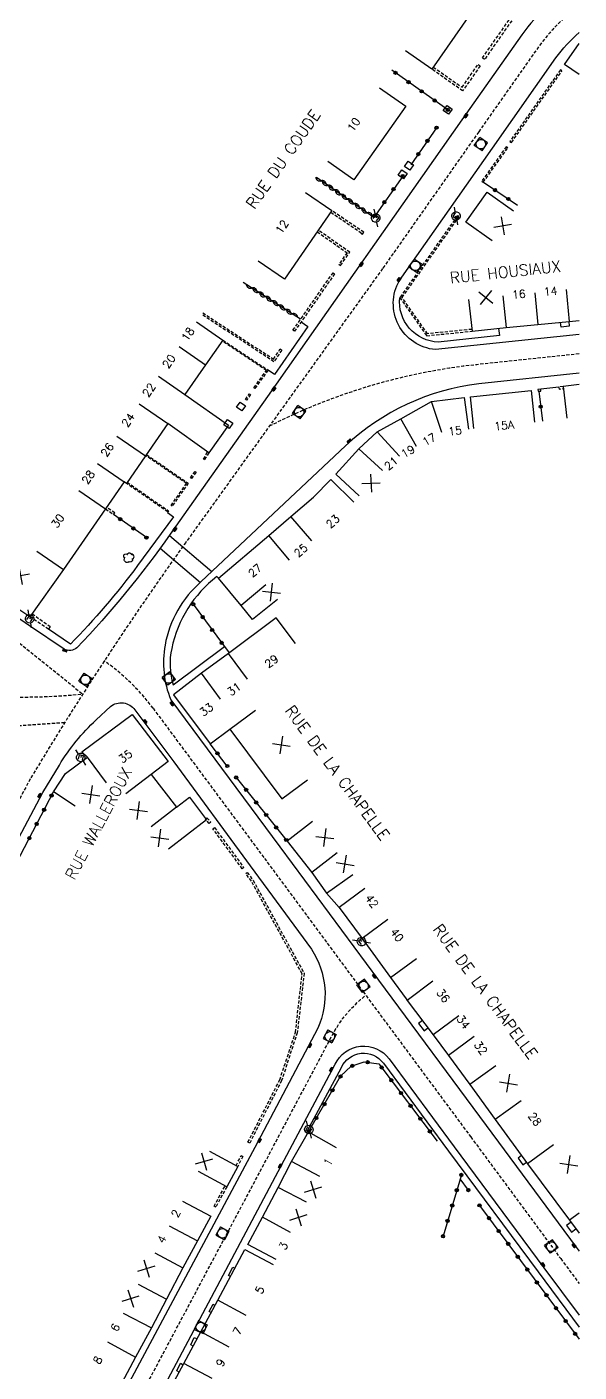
# Model space of a CAD drawing. Header units: millimetres. Extents: x 150000 to 151001, y 125999 to 127001.
# Drawn here: x 150913.9 to 151000, y 126170.7 to 126380.8 of the extents above; entities that cross this region are included whole.
import ezdxf
from ezdxf.enums import TextEntityAlignment as Align

# ---------------------------------------------------------------- set-up
doc = ezdxf.new("R2010")
doc.units = ezdxf.units.MM
doc.linetypes.add('DASHED', pattern=[0.75, 0.5, -0.25])
doc.layers.get('0').update_dxf_attribs({"linetype": 'CONTINUOUS'})
for name, color, linetype in [('W0001', 6, 'DASHED'), ('W0008', 7, 'CONTINUOUS'), ('W0100', 7, 'CONTINUOUS'), ('W0112', 1, 'DASHED'), ('W0300', 7, 'CONTINUOUS'), ('W0310', 3, 'CONTINUOUS'), ('W0322', 7, 'CONTINUOUS'), ('W0334', 7, 'CONTINUOUS'), ('W0400', 7, 'CONTINUOUS'), ('W0420', 7, 'CONTINUOUS'), ('W0471', 7, 'CONTINUOUS'), ('W0989', 7, 'CONTINUOUS'), ('W0991', 7, 'CONTINUOUS'), ('W1102', 7, 'CONTINUOUS')]:
    doc.layers.add(name, color=color, linetype=linetype)
doc.styles.get("Standard").update_dxf_attribs({"font": 'romans.shx', "width": 0.85})

# ---------------------------------------------------------------- blocks, each defined once
blk = doc.blocks.new('t991o')
at = {"color": 0, "linetype": 'Continuous'}
for p, q in [((-1, 1), (1, -1)), ((-1, -1), (1, 1))]:
    blk.add_line(p, q, dxfattribs=at)
blk = doc.blocks.new('t310o')
at = {"color": 0, "linetype": 'Continuous'}
for centre, start, end in [((-0.5, 0.38), 216.8699, 323.1304), ((0.5, -0.37), 36.8699, 143.1303)]:
    blk.add_arc(centre, 0.625, start, end, dxfattribs=at)
blk = doc.blocks.new('t322o')
at = {"color": 0, "linetype": 'Continuous'}
for radius in [0.25, 0.15]:
    blk.add_circle((0, 0), radius, dxfattribs=at)
blk = doc.blocks.new('T471')
for p, q in [((-0.333334, 0.333334), (-0.333334, -0.333334)), ((-0.333334, 0.333334), (0.333334, 0.333334)), ((-0.333334, 0), (0, 0)), ((0.500001, 0.500001), (1.000002, 1.000002)), ((-0.500001, -0.500001), (-1.000002, -1.000002)), ((-0.333334, -0.333334), (0.333334, -0.333334))]:
    blk.add_line(p, q)
blk.add_ellipse((0, 0), major_axis=(0.471405, 0.471405), ratio=1, start_param=5.4977871438, end_param=11.780972451)
blk = doc.blocks.new('T400')
for p, q in [((-0.15, 0.3), (0.15, 0.3)), ((-0.15, -0.25), (-0.15, 0.3)), ((-0.15, 0.15), (0.15, 0.15)), ((-0.15, 0), (0.15, 0)), ((0.15, 0.3), (0.15, -0.25)), ((-0.15, -0.15), (0.15, -0.15)), ((-0.15, -0.25), (-0.15, -0.3)), ((-0.15, -0.3), (0.15, -0.3)), ((0.15, -0.3), (0.15, -0.25))]:
    blk.add_line(p, q)
blk = doc.blocks.new('T420')
for p, q in [((0.75, 0.75), (-0.75, 0.75)), ((-0.75, 0.75), (-0.75, -0.75)), ((0.75, 0.75), (0.75, -0.75)), ((0.75, -0.75), (-0.75, -0.75))]:
    blk.add_line(p, q)
blk.add_ellipse((0, 0), major_axis=(-0.53, 0.53), ratio=1, start_param=3.926991, end_param=10.210176)
blk = doc.blocks.new('t112o')
at = {"color": 0, "linetype": 'Continuous'}
for p, q in [((-0.5, 0.5), (0.5, 0.5)), ((-0.5, -0.5), (-0.5, 0.5)), ((0.5, 0.5), (0.5, -0.5)), ((0.5, -0.5), (-0.5, -0.5))]:
    blk.add_line(p, q, dxfattribs=at)
blk = doc.blocks.new('T300')
for p, q in [((-0.8, 0.51), (-0.86, 0.34)), ((-0.86, 0.34), (-0.86, 0.17)), ((-0.86, 0.17), (-0.74, 0.06)), ((-0.69, 0.63), (-0.8, 0.51)), ((-0.8, -0.06), (-0.74, 0.06)), ((-0.74, 0.06), (-0.69, 0.11)), ((-0.57, 0.69), (-0.69, 0.63)), ((-0.46, 0.69), (-0.57, 0.69)), ((-0.29, 0.63), (-0.46, 0.69)), ((-0.29, 0.63), (-0.17, 0.74)), ((-0.23, 0.57), (-0.29, 0.63)), ((-0.17, 0.74), (-0.06, 0.8)), ((-0.06, 0.8), (0.06, 0.8)), ((0.06, 0.8), (0.23, 0.74)), ((0.23, 0.74), (0.34, 0.63)), ((0.34, 0.63), (0.4, 0.51)), ((0.46, 0.46), (0.34, 0.46)), ((0.4, 0.51), (0.4, 0.46)), ((0.57, 0.4), (0.46, 0.46)), ((0.57, 0.4), (0.69, 0.29)), ((0.69, 0.29), (0.74, 0.17)), ((0.74, 0.06), (0.69, -0.17)), ((0.74, 0.17), (0.74, 0.06)), ((-0.8, -0.17), (-0.8, -0.06)), ((-0.8, -0.23), (-0.8, -0.17)), ((-0.74, -0.34), (-0.8, -0.23)), ((-0.69, -0.4), (-0.74, -0.34)), ((-0.51, -0.46), (-0.69, -0.4)), ((-0.4, -0.46), (-0.51, -0.46)), ((-0.4, -0.46), (-0.34, -0.46)), ((-0.34, -0.46), (-0.34, -0.4)), ((-0.34, -0.51), (-0.34, -0.46)), ((-0.29, -0.63), (-0.34, -0.51)), ((-0.17, -0.74), (-0.29, -0.63)), ((-0.06, -0.8), (-0.17, -0.74)), ((0.06, -0.8), (-0.06, -0.8)), ((0.17, -0.74), (0.06, -0.8)), ((0.23, -0.69), (0.17, -0.74)), ((0.29, -0.46), (0.23, -0.46)), ((0.29, -0.63), (0.23, -0.69)), ((0.46, -0.4), (0.29, -0.46)), ((0.34, -0.51), (0.29, -0.63)), ((0.34, -0.51), (0.34, -0.46)), ((0.57, -0.34), (0.46, -0.4)), ((0.63, -0.29), (0.57, -0.34)), ((0.69, -0.17), (0.63, -0.29))]:
    blk.add_line(p, q)

msp = doc.modelspace()

# ---------------------------------------------------------------- linework, layer by layer
at = {"layer": 'W0001'}
for points in [[(151000, 126384.02, 0.079225), (150993.68, 126377.67), (150984.34, 126364.39), (150969.35, 126343.03), (150938.65, 126300.27, 0.020661), (150914.38, 126263.33), (150892.22, 126221.56)], [(150901.5, 126327.3), (150899.01, 126322.4), (150894.59, 126314.32, 0.224989), (150895.2, 126305.95), (150902.21, 126293.57, 0.045883), (150902.72, 126292.98), (150912.13, 126285.01), (150922.58, 126276.58, -0.082511), (150890.51, 126278.73), (150859.91, 126285.93), (150846.15, 126289.15), (150824.69, 126294.21, -0.060687), (150800.07, 126301.6, -0.019959), (150797.72, 126302.74), (150786.2, 126310.94), (150764.33, 126326.84, -0.092718), (150750.84, 126340.09, -0.065885), (150743.61, 126352.1, -0.005409)], [(150925.93, 126281.75, -0.081872), (150933.55, 126274.36), (150950.92, 126250.92), (150966.32, 126230.09), (150983.1, 126207.42), (150997.14, 126188.41), (151000, 126184.55)]]:
    msp.add_lwpolyline(points, format="xyb", dxfattribs=at)
at = {"layer": 'W0001', "flags": 128}
for points in [[(151000, 126329.71), (150984.03, 126328.02, 0.091971), (150951.66, 126318.4, 2.816315)], [(150919.75, 126272.1), (150891.16, 126270.11, 0.034546), (150867.85, 126267.13, -0.035656), (150844.34, 126263.69), (150811.32, 126262.8), (150788.2, 126262.3), (150775.73, 126260.99, 0.035806), (150759.53, 126257.74, 0.055581), (150737.82, 126246.99, -0.038568), (150716, 126232.57, -0.058574), (150701.11, 126225.63), (150684.01, 126218.88), (150674.21, 126216.62), (150664.3, 126216.04), (150656.73, 126219.04), (150645.83, 126224.19), (150638.9, 126223.67), (150610.65, 126219.76), (150593.77, 126217.4)], [(150930.89, 126165.61), (150951.32, 126204.05), (150961.46, 126223.23, -0.105051), (150966.73, 126229.54, 0.263448)]]:
    msp.add_lwpolyline(points, format="xyb", dxfattribs=at)
at = {"layer": 'W0008'}
for points in [[(151000, 126387.91, 0.097588), (150991.06, 126379.53), (150981.71, 126366.24), (150951.39, 126323.05), (150936.24, 126301.55, -0.035086), (150921.68, 126283.78, -0.278737), (150919.66, 126283.59), (150914.42, 126287.14), (150909.53, 126290.44), (150905.27, 126293.32, -0.122504), (150903.79, 126294.98), (150898.85, 126308.24), (150899.37, 126309.1)], [(151000, 126332.74), (150977.59, 126330.38, -0.548151), (150971.99, 126341.17), (150986.5, 126361.86), (150996.37, 126375.92, -0.052324), (151000, 126379.91)], [(150984.35, 126325.02, 0.16086), (150963.59, 126315.36), (150941.07, 126294.14, 0.172099), (150935.42, 126284.22, 0.142898), (150936.31, 126275.67), (150953.33, 126252.7), (150968.73, 126231.88), (150985.52, 126209.21), (150999.55, 126190.19), (151000, 126189.59)], [(150894.61, 126220.29), (150906.53, 126242.75), (150916.33, 126261.19), (150918.94, 126265.49, -0.073797), (150924.69, 126272.54), (150926.91, 126274.65, -0.427583), (150930.7, 126274.12), (150936.8, 126265.99), (150948.68, 126249.74), (150958.24, 126236.73, -0.259009), (150959.24, 126224.41), (150949.83, 126206.56), (150928.64, 126166.81)], [(150933.15, 126164.41), (150953.52, 126202.88), (150961.93, 126218.76, -0.569589), (150970.37, 126219.6), (150980.52, 126205.87), (150994.5, 126187), (151000, 126179.57)]]:
    msp.add_lwpolyline(points, format="xyb", dxfattribs=at)
msp.add_lwpolyline([(151000, 126326.69), (150984.35, 126325.02)], dxfattribs=at)
at = {"layer": 'W0100'}
for points in [[(150980.12, 126387.34), (150984.22, 126384.47), (150977.02, 126374.18), (150972.93, 126377.05)], [(151000, 126373.33), (150997.73, 126374.91), (151000, 126378.16)], [(150968.89, 126371.28), (150972.98, 126368.41), (150964.89, 126356.89), (150960.8, 126359.76)], [(150957.34, 126354.92), (150961.45, 126352.08), (150954.04, 126341.36), (150949.93, 126344.2)], [(150986.42, 126347.37), (150982.35, 126350.27), (150985.68, 126354.96), (150989.76, 126352.06)], [(150982.77, 126338.21), (150983.31, 126333.24), (150988.64, 126333.81), (150993.57, 126334.29), (150998.48, 126334.76), (151000, 126334.92)], [(150940.31, 126334.73), (150944.42, 126331.87), (150941.73, 126328), (150938.52, 126323.38), (150945.29, 126318.56), (150942.25, 126314.27), (150935.86, 126318.83), (150932.39, 126313.79), (150929.4, 126309.48), (150929.03, 126309.73), (150926.13, 126305.5), (150919.58, 126296.01), (150914.34, 126288.64), (150908.34, 126292.62), (150910.22, 126295.44), (150904.72, 126299.11), (150907.5, 126303.27)], [(151000, 126324.91), (150997.52, 126324.62), (150998.09, 126319.65)], [(150965.72, 126307.56), (150962.04, 126310.94), (150965.65, 126314.88), (150968.53, 126317.52), (150972.18, 126319.57), (150976.99, 126322.26), (150982.1, 126322.92), (150982.73, 126317.96)], [(150983.59, 126318.05), (150983.07, 126323.02), (150992.51, 126324), (150993.03, 126319.03)], [(150952.95, 126291.34), (150949.05, 126288.22), (150947.28, 126290.43), (150943.74, 126294.66), (150951.63, 126301.32), (150955.04, 126304.29), (150958.59, 126307.35), (150961.29, 126310.09), (150964.85, 126306.57)], [(150955.76, 126284.48), (150952.77, 126288.49), (150945.3, 126282.93), (150941.12, 126279.83), (150936.72, 126276.48), (150942.43, 126268.81), (150945.5, 126271.09), (150953.61, 126260.2), (150957.62, 126263.19)], [(150921.39, 126259.08), (150918, 126261.29), (150919.89, 126264.2), (150923.3, 126266.74), (150922.45, 126267.55), (150930.27, 126273.4), (150935.91, 126266.06), (150933.27, 126264.03), (150937.21, 126258.9), (150939.25, 126260.46), (150941.88, 126256.93), (150935.93, 126252.36)], [(150958.41, 126256.68), (150954.48, 126253.59), (150958.32, 126248.71), (150960.62, 126245.48), (150964.69, 126248.38)], [(150966.58, 126246.24), (150962.56, 126243.27), (150966.15, 126238.4), (150970.59, 126232.32), (150974.63, 126235.27)], [(150977.21, 126231.72), (150973.21, 126228.72), (150977.23, 126223.36), (150979.62, 126220.16), (150982.98, 126215.58), (150986.89, 126210.15), (150991.97, 126203.24), (150998.52, 126194.4), (151000, 126192.4)], [(150952.74, 126188.27), (150948.33, 126190.64), (150950.61, 126194.87), (150953.04, 126199.53), (150955.15, 126203.56), (150957.77, 126208.21), (150962.12, 126205.76)], [(150942.36, 126205.19), (150946.76, 126202.81), (150945.03, 126199.63), (150940.64, 126202.01)], [(150938.15, 126197.41), (150942.55, 126195.04), (150940.47, 126191.17), (150938.21, 126186.96), (150935.65, 126182.1), (150933.32, 126177.61), (150930.82, 126173.02), (150927.8, 126167.36)], [(150938.41, 126161.58), (150934.01, 126163.95), (150936.16, 126167.95), (150938.35, 126172.04), (150940.99, 126176.97), (150943.67, 126181.93), (150947.87, 126189.84), (150952.29, 126187.49)]]:
    msp.add_lwpolyline(points, dxfattribs=at)
at = {"layer": 'W0112'}
for points in [[(150993.36, 126387.27), (150985.25, 126375.69), (150984.92, 126375.92), (150993.03, 126387.5)], [(150997.08, 126374.06), (150989.21, 126362.89), (150989.46, 126362.72), (150997.33, 126373.89)], [(150985.06, 126356.51), (150988.89, 126361.89), (150988.65, 126362.06), (150984.82, 126356.68)], [(150961.87, 126342.22), (150955.62, 126333.23), (150955.37, 126333.4), (150961.62, 126342.39)], [(150993.61, 126323.86), (150994.04, 126323.9), (150994.02, 126324.19), (150993.58, 126324.16)], [(150947.96, 126322.57), (150948.61, 126323.49), (150948.76, 126323.38), (150948.12, 126322.46)], [(150939.37, 126310.37), (150940.09, 126311.35), (150940.25, 126311.24), (150939.53, 126310.25)], [(150941.96, 126257.27), (150942.54, 126256.55), (150942.3, 126256.36), (150941.73, 126257.08)], [(150947.46, 126249.29), (150942.88, 126255.55), (150943.13, 126255.73), (150947.7, 126249.47)], [(150948.35, 126206.59), (150953.32, 126216.35), (150955.76, 126223.76), (150956.8, 126232.91), (150948.89, 126247.35), (150948, 126248.56), (150948.24, 126248.74), (150949.14, 126247.51), (150957.11, 126232.97), (150956.05, 126223.7), (150953.6, 126216.23), (150948.62, 126206.46)]]:
    msp.add_lwpolyline(points, close=True, dxfattribs=at)
for points in [[(150977.25, 126374.51), (150981.74, 126371.34), (150984.24, 126374.9), (150984.57, 126374.67), (150981.84, 126370.78), (150977.02, 126374.18)], [(150961.28, 126351.83), (150966, 126348.62), (150965.95, 126348.55), (150966.2, 126348.38), (150966.42, 126348.7), (150961.45, 126352.08)], [(150983.28, 126333.54), (150976.36, 126332.86), (150972.39, 126338.5), (150981.26, 126351.1), (150981.01, 126351.27), (150972.03, 126338.5), (150976.22, 126332.54), (150983.31, 126333.24)], [(150959.17, 126348.77), (150963.8, 126345.51), (150962.55, 126343.71), (150962.79, 126343.53), (150964.22, 126345.58), (150959.34, 126349.02)], [(150941.29, 126336.12), (150952.32, 126328.9), (150953.36, 126330.48), (150953.61, 126330.31), (150952.4, 126328.49), (150941.12, 126335.88)], [(150944.42, 126331.87), (150951.49, 126327.16), (150949.42, 126324.3), (150949.27, 126324.41), (150951.22, 126327.11), (150944.31, 126331.71)], [(150932.52, 126313.97), (150939.03, 126309.52), (150936.51, 126305.91), (150936.35, 126306.02), (150938.76, 126309.47), (150932.41, 126313.81)], [(150942.25, 126314.27), (150941.57, 126313.18), (150941.4, 126313.28), (150942.09, 126314.39)], [(150929.52, 126309.66), (150935.97, 126305.18), (150935.85, 126305.03), (150929.4, 126309.48)], [(150926.13, 126305.5), (150927.39, 126304.63), (150927.56, 126304.87), (150926.29, 126305.74)], [(150914.68, 126289.12), (150917.49, 126287.13), (150917.24, 126286.7), (150914.34, 126288.64)], [(150973.03, 126228.97), (150973.21, 126228.72)], [(150946.49, 126202.95), (150947.28, 126204.5), (150947.55, 126204.37), (150946.76, 126202.81)], [(150945.03, 126199.63), (150943.33, 126196.45), (150943.07, 126196.59), (150944.77, 126199.77)]]:
    msp.add_lwpolyline(points, dxfattribs=at)
at = {"layer": 'W0112', "flags": 128}
msp.add_lwpolyline([(150997.52, 126324.59), (150996.85, 126324.52), (150996.88, 126324.22), (150997.56, 126324.29)], dxfattribs=at)
at = {"layer": 'W0310'}
for points in [[(150967.97, 126351.03), (150959.03, 126357.25)], [(150956.57, 126335.12), (150947.61, 126340.84)]]:
    msp.add_lwpolyline(points, dxfattribs=at)
at = {"layer": 'W0322'}
for points in [[(150979.52, 126367.82), (150970.79, 126374)], [(150977.77, 126365.03), (150973.76, 126359.22)], [(150972.49, 126357.48), (150967.97, 126351.03)], [(150985.07, 126356.51), (150990.38, 126352.94)], [(150993.72, 126323.87), (150994.3, 126319.18)], [(150932.51, 126301.01), (150927.39, 126304.63)], [(150939.81, 126290.61), (150945.4, 126283)], [(150945.13, 126265.34), (150942.43, 126268.81)], [(150946.51, 126263.56), (150954.48, 126253.59)], [(150909.61, 126245.21), (150918, 126261.29)], [(150957.77, 126208.21), (150962.81, 126216.89), (150964.43, 126218.46), (150966.47, 126219.15), (150968.76, 126218.85), (150977.87, 126206.76)], [(150981.64, 126201.49), (150978.78, 126191.91)], [(150982.73, 126199.11), (150981.45, 126200.86)], [(150984.47, 126196.73), (150992.98, 126185.28), (151000, 126175.85)]]:
    msp.add_lwpolyline(points, dxfattribs=at)
at = {"layer": 'W0334'}
for points in [[(150987.45, 126333.69), (150987.58, 126332.59), (150978.04, 126331.55, -0.435745), (150972.03, 126338.5)], [(150935.85, 126305.03), (150935.8, 126304.92), (150936.72, 126304.27), (150931.13, 126296.65, -0.032269), (150920.66, 126284.35), (150917.24, 126286.7)], [(150943.74, 126294.66), (150943.5, 126294.92, 0.179027), (150936.45, 126283.72, 0.123843), (150936.67, 126278.03), (150944.68, 126283.99)], [(150957.77, 126208.21), (150957.57, 126208.32), (150962.93, 126218.27, -0.571995), (150969.47, 126218.94), (150979.62, 126205.2), (150993.6, 126186.34), (151000, 126177.7)]]:
    msp.add_lwpolyline(points, format="xyb", dxfattribs=at)
for points in [[(150956.64, 126334.69), (150957.67, 126333.99), (150952.48, 126326.5), (150951.49, 126327.16)], [(150998.4, 126334.75), (150998.47, 126334.04), (150997.19, 126333.89), (150997.12, 126334.63)], [(150996.85, 126324.52), (150994.02, 126324.19)], [(150936.11, 126301.37), (150942.73, 126295.7)], [(150934.66, 126299.35), (150940.93, 126294.01)], [(150960.62, 126245.48), (150962.56, 126243.27)], [(150970.59, 126232.32), (150973.03, 126228.97)], [(150975.56, 126225.59), (150974.97, 126225.15), (150975.84, 126223.99), (150976.42, 126224.43)], [(150991.04, 126204.5), (150990.49, 126204.09), (150991.25, 126203.06), (150991.8, 126203.46)], [(150998.75, 126194.1), (150998.02, 126193.56), (150998.82, 126192.55), (150999.51, 126193.06)], [(150945.64, 126185.63), (150945.32, 126185.8), (150945.98, 126187.09), (150946.32, 126186.91)], [(150942.6, 126179.96), (150942.28, 126180.13), (150942.9, 126181.28), (150943.22, 126181.11)], [(150939.81, 126174.76), (150939.43, 126174.96), (150939.97, 126176.12), (150940.41, 126175.89)], [(150937.63, 126170.7), (150937.26, 126170.9), (150937.85, 126172.06), (150938.25, 126171.85)]]:
    msp.add_lwpolyline(points, dxfattribs=at)
at = {"layer": 'W1102'}
for p, q in [((150993.09, 126339.26), (150993.57, 126334.29)), ((150998, 126339.74), (150998.48, 126334.76)), ((150988.11, 126338.79), (150988.64, 126333.81)), ((150937.62, 126330.85), (150941.73, 126328)), ((150934.41, 126326.24), (150938.52, 126323.38)), ((150931.39, 126321.9), (150935.86, 126318.83)), ((150974.63, 126315.22), (150972.18, 126319.57)), ((150927.9, 126316.88), (150932.39, 126313.79)), ((150972, 126313.73), (150968.53, 126317.52)), ((150969.35, 126311.49), (150965.65, 126314.88)), ((150924.9, 126312.57), (150929.03, 126309.73)), ((150921.97, 126308.35), (150926.13, 126305.5)), ((150958.32, 126300.52), (150955.04, 126304.29)), ((150954.85, 126297.5), (150951.63, 126301.32)), ((150915.39, 126298.9), (150919.58, 126296.01)), ((150951.12, 126293.63), (150947.28, 126290.43)), ((150948.29, 126278.92), (150945.3, 126282.93)), ((150944.09, 126275.81), (150941.12, 126279.83)), ((150926.29, 126262.73), (150923.3, 126266.74)), ((150962.25, 126251.8), (150958.32, 126248.71)), ((150970.17, 126241.37), (150966.15, 126238.4)), ((150981.25, 126226.32), (150977.23, 126223.36)), ((150983.64, 126223.12), (150979.62, 126220.16)), ((150987.01, 126218.54), (150982.98, 126215.58)), ((150990.95, 126213.07), (150986.89, 126210.15)), ((150995.99, 126206.2), (150991.97, 126203.24)), ((150959.58, 126201.23), (150955.15, 126203.56)), ((150957.47, 126197.22), (150953.04, 126199.53)), ((150955.01, 126192.5), (150950.61, 126194.87)), ((151000, 126195.49), (150998.52, 126194.4)), ((150936.06, 126193.53), (150940.47, 126191.17)), ((150933.8, 126189.33), (150938.21, 126186.96)), ((150931.23, 126184.43), (150935.65, 126182.1)), ((150948.07, 126179.55), (150943.67, 126181.93)), ((150928.88, 126179.91), (150933.32, 126177.61)), ((150926.43, 126175.41), (150930.82, 126173.02)), ((150945.4, 126174.61), (150940.99, 126176.97)), ((150942.76, 126169.68), (150938.35, 126172.04))]:
    msp.add_line(p, q, dxfattribs=at)
msp.add_lwpolyline([(150978.58, 126317.43), (150976.99, 126322.26)], dxfattribs=at)
at = {"layer": 'W1102', "flags": 128}
for points in [[(150945.5, 126271.09), (150949.51, 126274.08)], [(150933.27, 126264.03), (150929.3, 126260.98)], [(150937.21, 126258.9), (150933.24, 126255.85)]]:
    msp.add_lwpolyline(points, dxfattribs=at)

# ---------------------------------------------------------------- block references
at = {"layer": 'W0112'}
for p, rotation in [((150979.52, 126367.82), 144.745802460868), ((150972.5, 126357.73), 235.43861948332), ((150973.47, 126359.1), 235.43861948332), ((150947.26, 126321.49), 234.920839584136), ((150945.3, 126318.76), 234.932159445179)]:
    msp.add_blockref('t112o', p, dxfattribs=dict(at, rotation=rotation))
at = {"layer": 'W0300', "rotation": 233.6817679009339}
msp.add_blockref('T300', (150929.66, 126297.85), dxfattribs=at)
at = {"layer": 'W0310'}
for p, rotation in [((150959.76, 126356.74), 145.18117305299), ((150960.78, 126356.03), 145.18117305299), ((150961.81, 126355.32), 145.18117305299), ((150962.83, 126354.6), 145.18117305299), ((150963.86, 126353.89), 145.18117305299), ((150964.89, 126353.17), 145.18117305299), ((150965.91, 126352.46), 145.18117305299), ((150966.94, 126351.75), 145.18117305299), ((150948.93, 126340), 147.40522312476), ((150949.98, 126339.33), 147.40522312476), ((150951.04, 126338.65), 147.40522312476), ((150952.09, 126337.98), 147.40522312476), ((150953.14, 126337.31), 147.40522312476), ((150954.19, 126336.63), 147.40522312476), ((150955.25, 126335.96), 147.40522312476)]:
    msp.add_blockref('t310o', p, dxfattribs=dict(at, rotation=rotation))
at = {"layer": 'W0322'}
for p, rotation in [((150971.36, 126373.6), 144.753572866011), ((150973.4, 126372.15), 144.753572866011), ((150975.44, 126370.71), 144.753572866011), ((150977.48, 126369.27), 144.753572866011), ((150979.52, 126367.82), 144.753572866011), ((150977.77, 126365.03), 235.43861948332), ((150976.35, 126362.97), 235.43861948332), ((150974.93, 126360.91), 235.43861948332), ((150972.49, 126357.48), 234.959114747446), ((150971.05, 126355.44), 234.959114747446), ((150969.62, 126353.39), 234.959114747446), ((150986.89, 126355.29), 326.050449213312), ((150988.97, 126353.89), 326.050449213312), ((150968.18, 126351.34), 234.959114747446), ((150994.02, 126321.46), 277.0714904130267), ((150928.43, 126303.9), 144.703510497413), ((150930.47, 126302.45), 144.703510497413), ((150932.51, 126301.01), 144.703510497413), ((150939.81, 126290.61), 306.2853160964659), ((150941.29, 126288.6), 306.2853160964659), ((150942.77, 126286.58), 306.2853160964659), ((150944.25, 126284.57), 306.2853160964659), ((150943.59, 126267.32), 127.852316103073), ((150945.13, 126265.34), 127.852316103073), ((150946.51, 126263.56), 308.632966310619), ((150948.07, 126261.61), 308.632966310619), ((150917.71, 126260.73), 62.46270337470539), ((150949.63, 126259.66), 308.632966310619), ((150916.55, 126258.51), 62.46270337470539), ((150951.19, 126257.7), 308.632966310619), ((150915.39, 126256.3), 62.46270337470539), ((150952.75, 126255.75), 308.632966310619), ((150914.24, 126254.08), 62.46270337470539), ((150954.31, 126253.8), 308.632966310619), ((150967.02, 126219.08), 352.77049111541), ((150962.79, 126216.86), 59.8332163960273), ((150964.63, 126218.52), 18.6045171068858), ((150969.21, 126218.26), 306.980371762941), ((150961.53, 126214.7), 59.8332163960273), ((150970.71, 126216.27), 306.980371762941), ((150960.28, 126212.53), 59.8332163960273), ((150972.22, 126214.27), 306.980371762941), ((150959.02, 126210.37), 59.8332163960273), ((150973.72, 126212.27), 306.980371762941), ((150975.23, 126210.27), 306.980371762941), ((150976.73, 126208.28), 306.980371762941), ((150981.64, 126201.49), 253.357467381248), ((150980.92, 126199.09), 253.357467381248), ((150982.73, 126199.11), 126.160696789853), ((150980.21, 126196.7), 253.357467381248), ((150984.47, 126196.73), 306.601978684358), ((150979.49, 126194.3), 253.357467381248), ((150985.96, 126194.73), 306.601978684358), ((150978.78, 126191.91), 253.357467381248), ((150987.45, 126192.72), 306.601978684358), ((150988.95, 126190.71), 306.601978684358), ((150990.44, 126188.7), 306.601978684358), ((150991.93, 126186.7), 306.601978684358), ((150993.42, 126184.69), 306.657815102943), ((150994.91, 126182.69), 306.657815102943), ((150996.4, 126180.68), 306.657815102943), ((150997.9, 126178.67), 306.657815102943), ((150999.39, 126176.67), 306.657815102943)]:
    msp.add_blockref('t322o', p, dxfattribs=dict(at, rotation=rotation))
at = {"layer": 'W0400'}
for p, rotation in [((150982.36, 126366.91), 324.935691171881), ((150966.04, 126343.71), 324.959630386219), ((150971.9, 126341.31), 324.959630386219), ((150952.39, 126324.25), 324.932159445179), ((150964.17, 126316.1), 133.3136836559999), ((150936.95, 126302.33), 324.833058124618), ((150919.82, 126283.39), 72.77226466004947), ((150936.52, 126275.09), 36.89594543436302), ((150932.29, 126272.3), 36.89594543436302), ((150915.86, 126260.7), 152.0162098977193), ((150968.06, 126232.54), 36.48586201906605), ((150958.02, 126221.69), 152.0856766197197), ((150961.35, 126217.93), 152.0856766197197), ((150950.16, 126206.87), 332.195137547435), ((150953.36, 126202.87), 332.195137547435), ((150999.21, 126190.46), 36.43369117540298), ((150994.36, 126187.46), 36.43369117540298)]:
    msp.add_blockref('T400', p, dxfattribs=dict(at, rotation=rotation))
at = {"layer": 'W0420'}
for p, rotation in [((150984.69, 126362.46), 234.935691171881), ((150974.46, 126343.47), 325.1811730528941), ((150956.33, 126320.6), 234.932159445179), ((150936.01, 126279), 306.8959454343631), ((150923.01, 126278.79), 145.940020270666), ((150966.38, 126231), 306.485862019066), ((150961.11, 126223.11), 62.0856766197197), ((150944.37, 126192.36), 61.975800083194), ((150995.68, 126190.29), 306.540294568402), ((150940.98, 126177.73), 64.9541031407757)]:
    msp.add_blockref('T420', p, dxfattribs=dict(at, rotation=rotation))
at = {"layer": 'W0471'}
for p, rotation in [((150968.29, 126350.93), 234.929116081044), ((150980.8, 126351.25), 54.89092861401171), ((150914.29, 126288.33), 234.590346556904), ((150922.26, 126266.68), 257.4557787409528), ((150966.06, 126237.92), 306.485862019066), ((150957.84, 126208.57), 60.6610136519313)]:
    msp.add_blockref('T471', p, dxfattribs=dict(at, rotation=rotation))
at = {"layer": 'W0991'}
for p, rotation in [((150988.09, 126349.71), 324.5568881404143), ((150985.44, 126338.5), 276.1446324984848), ((150967.54, 126309.52), 317.2747446866734), ((150912.87, 126295.1), 326.4468689343313), ((150952.04, 126292.49), 38.644804095385), ((150953.56, 126268.63), 36.68656921187726), ((150923.84, 126260.91), 306.7281769256149), ((150931.27, 126258.41), 37.54151443413975), ((150934.59, 126254.1), 37.54151443414535), ((150960.36, 126254.19), 38.17043391683817), ((150963.51, 126250.04), 35.48965144636001), ((150988.98, 126215.8), 35.72166951904313), ((150941.5, 126203.6), 331.5530654212996), ((150998.4, 126203.1), 36.5533997684986), ((150958.52, 126199.23), 332.2775938938151), ((150956.24, 126194.86), 332.4812650063182), ((150932.52, 126186.88), 332.2755885088652), ((150930.05, 126182.17), 332.5087091069382)]:
    msp.add_blockref('t991o', p, dxfattribs=dict(at, rotation=rotation))

# ---------------------------------------------------------------- texts
at = {"layer": 'W0989'}
for s, rotation, p in [('RUE DU COUDE', 54.9322, (150953.84, 126360.11)), ('RUE HOUSIAUX', 6.1471, (150988.52, 126342.5)), ('RUE DE LA CHAPELLE', 306.5021, (150962.31, 126264.3)), ('RUE WALLEROUX', 62.0573, (150925.03, 126256.38)), ('RUE DE LA CHAPELLE', 306.5021, (150985.38, 126230.13))]:
    msp.add_text(s, height=1.75, rotation=rotation, dxfattribs=at).set_placement(p, align=Align.MIDDLE)
at = {"layer": 'W0991'}
for s, rotation, p in [('10', 54.9291, (150964.85, 126365.52)), ('12', 55.3486, (150953.64, 126349.56)), ('16', 5.4617, (150990.6, 126339.02)), ('14', 5.5009, (150995.55, 126339.5)), ('18', 55.1717, (150938.97, 126332.79)), ('20', 55.1717, (150936.02, 126328.55)), ('22', 55.1717, (150932.9, 126324.07)), ('24', 55.1717, (150929.65, 126319.39)), ('15', 7.2768, (150980.66, 126317.69)), ('15A', 5.93, (150988.31, 126318.54)), ('17', 29.2439, (150976.61, 126316.32)), ('26', 55.1717, (150926.4, 126314.73)), ('19', 29.4173, (150973.31, 126314.47)), ('21', 40.2825, (150970.68, 126312.61)), ('28', 55.1717, (150923.43, 126310.46)), ('30', 55.1717, (150918.68, 126303.63)), ('23', 42.8278, (150961.59, 126303.55)), ('25', 41.0231, (150956.59, 126299.01)), ('27', 40.1691, (150949.46, 126295.88)), ('29', 36.6695, (150952.02, 126281.7)), ('31', 36.4986, (150946.19, 126277.36)), ('33', 36.6866, (150941.88, 126274.16)), ('35', 36.7282, (150929.23, 126266.85)), ('1', 60.661, (150960.85, 126203.5)), ('2', 61.7431, (150937.1, 126195.47)), ('4', 61.7403, (150934.93, 126191.43)), ('3', 61.7147, (150953.87, 126190.39)), ('5', 61.9752, (150950.18, 126183.52)), ('6', 61.434, (150927.65, 126177.66)), ('7', 61.6156, (150946.73, 126177.08)), ('8', 61.9332, (150924.91, 126172.56)), ('9', 61.8817, (150944.08, 126172.15))]:
    msp.add_text(s, height=1.25, rotation=rotation, dxfattribs=at).set_placement(p, align=Align.MIDDLE)
for s, p in [('42', (150966.55, 126244.73)), ('40', (150970.46, 126239.45)), ('36', (150977.68, 126229.97)), ('34', (150980.81, 126225.85)), ('32', (150983.54, 126221.8)), ('28', (150991.98, 126210.69))]:
    msp.add_text(s, height=1.25, rotation=306.398, dxfattribs=at).set_placement(p)

doc.saveas('drawing.dxf')
